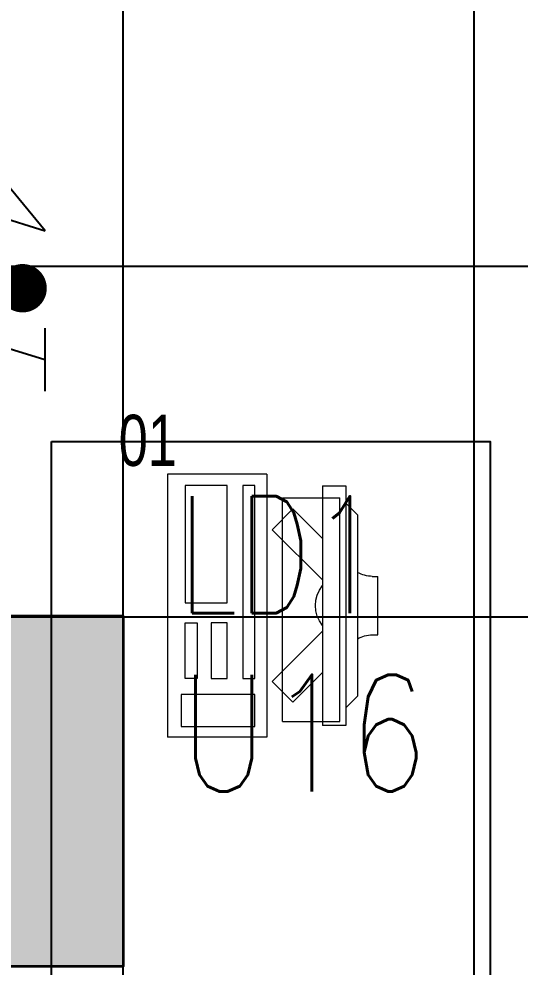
# Model space of a CAD drawing. Extents: x -12260 to 184725, y -29287 to 19916.
# Drawn here: x 45798 to 46654, y -12229 to -10607 of the extents above; entities that cross this region are included whole.
import ezdxf
from ezdxf.enums import TextEntityAlignment as Align

# ---------------------------------------------------------------- set-up
doc = ezdxf.new("R2010")
doc.units = 0
doc.header["$LTSCALE"] = 0.25
doc.linetypes.add('DASHDOT', pattern=[25.4, 12.7, -6.35, 0, -6.35])
for name, color, linetype, lineweight in [('01-First Floor-FUR$0$72_EGR_EQP_TAG', 142, 'Continuous', 5), ('01-First Floor-FUR$0$LOADING', 253, 'Continuous', 5), ('E-LITE-CIRC', 6, 'Continuous', 25), ('E-LITE-CIRC-NUMB', 6, 'Continuous', 25), ('E-LITE-CLNG', 150, 'Continuous', 35), ('E-LITE-CLNG-CNDT', 6, 'DASHDOT', 35), ('E-LITE-CTRL', 6, 'Continuous', 25), ('E-LITE-IDEN', 6, 'Continuous', 25), ('E-POWR-WIRE', 6, 'Continuous', 25), ('E-POWR-WIRE @ 100', 6, 'Continuous', 25), ('E-POWR-WIRE @ 20', 6, 'Continuous', 25), ('E-POWR-WIRE @ 50', 6, 'Continuous', 25)]:
    doc.layers.add(name, color=color, linetype=linetype, lineweight=lineweight)
doc.layers.add('01-First Floor-FUR$0$FALSE CEILING', color=251, linetype='Continuous')
doc.styles.add('01-First Floor-FUR$0$X3G_ENTITY_257CFD', font='swisscl.ttf', dxfattribs={"height": 200})
doc.styles.add('DC_SIMPLEX', font='SIMPLEX.shx', dxfattribs={"width": 0.7})

# ---------------------------------------------------------------- blocks, each defined once
blk = doc.blocks.new('*U214')
h = blk.add_hatch(color=254)
h.dxf.hatch_style = 1
h.paths.add_polyline_path([(-300, 300), (-300, -300), (300, -300), (300, 300)])
edge = h.paths.add_edge_path(flags=16)
edge.add_arc((0, 0), 45, 0, 360)
blk.add_lwpolyline([(-300, 300), (-300, -300), (300, -300), (300, 300)], close=True)
blk.add_circle((0, 0), 45)
at = {"layer": 'E-LITE-CIRC-NUMB', "style": 'DC_SIMPLEX', "width": 0.7, "flags": 8}
blk.add_attdef('CIRCUIT', text='', height=200, rotation=0, dxfattribs=at).set_placement((-473.9, 300), align=Align.RIGHT)
at = {"layer": 'E-LITE-CTRL', "style": 'DC_SIMPLEX', "width": 0.7, "flags": 8}
blk.add_attdef('CONTROL', (1118.9, -935), '', height=200, rotation=360, dxfattribs=at)
at = {"layer": 'E-LITE-IDEN', "style": 'DC_SIMPLEX', "width": 0.7, "flags": 8}
blk.add_attdef('TYPE', (460.4, 457.6), '', height=200, rotation=360, dxfattribs=at)
blk = doc.blocks.new('*U40')
for p, q in [((-1.658, 1.617), (1.663, 0.587)), ((1.663, 0.587), (1.004, 1.389)), ((-1.66, 0.515), (1.66, -0.515)), ((-1.663, -0.587), (1.658, -1.617)), ((1.659, -1.078), (1.657, -2.157))]:
    blk.add_line(p, q)
at = {"const_width": 0.414}
blk.add_lwpolyline([(1.278, -0.19, 1), (1.277, -0.604, 1)], format="xyb", close=True, dxfattribs=at)
blk = doc.blocks.new('*U871')
at = {"layer": 'E-POWR-WIRE @ 100', "xscale": 100, "yscale": 100, "zscale": 100}
blk.add_blockref('*U40', (45676.1, -11027.9, -0.1), dxfattribs=at)
at = {"layer": 'E-POWR-WIRE @ 20', "xscale": 20, "yscale": 20, "zscale": 20}
blk.add_blockref('*U40', (45676.1, -11027.9, -0.1), dxfattribs=at)
at = {"layer": 'E-POWR-WIRE @ 50', "xscale": 50, "yscale": 50, "zscale": 50}
blk.add_blockref('*U40', (45676.1, -11027.9, -0.1), dxfattribs=at)
blk = doc.blocks.new('01-First Floor-FUR$0$ITCWLS1-P')
at = {"layer": '01-First Floor-FUR$0$LOADING'}
for p, q in [((-0.17, 0.45), (-0.17, 0)), ((-0.17, 0.45), (0, 0.45)), ((0, 0.45), (0, 0)), ((-0.2651, 0.43, 0), (-0.3051, 0.43, 0)), ((-0.3051, 0.43, 0), (-0.3051, 0.02, 0)), ((-0.2651, 0.43, 0), (-0.2651, 0.02, 0)), ((-0.1496, 0.4305), (-0.1291, 0.4305)), ((-0.1291, 0.4305), (-0.1291, 0.4089)), ((-0.197, 0.4094), (-0.295, 0.4094)), ((-0.295, 0.0264), (-0.295, 0.4094)), ((-0.197, 0.0264), (-0.197, 0.4094)), ((-0.3251, 0.38, 0), (-0.3051, 0.4, 0)), ((-0.3251, 0.38, 0), (-0.3251, 0.07, 0)), ((-0.3503, 0.275), (-0.3596, 0.275)), ((-0.3596, 0.175), (-0.3596, 0.275)), ((-0.3503, 0.175), (-0.3596, 0.175)), ((-0.3251, 0.07, 0), (-0.3051, 0.05, 0)), ((-0.3051, 0.02, 0), (-0.2651, 0.02, 0)), ((-0.197, 0.0264), (-0.295, 0.0264)), ((-0.17, 0), (0, 0))]:
    blk.add_line(p, q, dxfattribs=at)
at = {"layer": '01-First Floor-FUR$0$LOADING', "extrusion": (2.48281e-10, 3.18408e-10, -1)}
for p, q in [((-0.2651, 0.3395), (-0.2144, 0.3902)), ((-0.1791, 0.3548), (-0.2144, 0.3902)), ((-0.2651, 0.2688), (-0.1791, 0.3548))]:
    blk.add_line(p, q, dxfattribs=at)
at = {"layer": '01-First Floor-FUR$0$LOADING', "extrusion": (2.48281e-10, -3.18408e-10, -1)}
for p, q in [((-0.2651, 0.1812), (-0.1791, 0.0952)), ((-0.2651, 0.1105), (-0.2144, 0.0598)), ((-0.1791, 0.0952), (-0.2144, 0.0598))]:
    blk.add_line(p, q, dxfattribs=at)
at = {"layer": '01-First Floor-FUR$0$LOADING'}
for points in [[(-0.1291, 0.4089), (-0.1291, 0.1), (-0.1496, 0.1), (-0.1496, 0.4305)], [(-0.1496, 0.1), (-0.1496, 0.1), (-0.1496, 0.1), (-0.1496, 0.1), (-0.1496, 0.1), (-0.1496, 0.1), (-0.1496, 0.1), (-0.1496, 0.1), (-0.1496, 0.1)], [(-0.1496, 0.1), (-0.1496, 0.1), (-0.1496, 0.1), (-0.1496, 0.1), (-0.1496, 0.1), (-0.1496, 0.1), (-0.1496, 0.1), (-0.1496, 0.1), (-0.1496, 0.1), (-0.1496, 0.1), (-0.1496, 0.1), (-0.1496, 0.1), (-0.1496, 0.1), (-0.1496, 0.1), (-0.1496, 0.1), (-0.1496, 0.1), (-0.1496, 0.1), (-0.1496, 0.1)], [(-0.1496, 0.1), (-0.1496, 0.1), (-0.1496, 0.1), (-0.1496, 0.1), (-0.1496, 0.1), (-0.1496, 0.1), (-0.1496, 0.1), (-0.1496, 0.1), (-0.1496, 0.1), (-0.1496, 0.1)], [(-0.1496, 0.1), (-0.1496, 0.1), (-0.1496, 0.1), (-0.1496, 0.1), (-0.1496, 0.1), (-0.1496, 0.1), (-0.1496, 0.1)], [(-0.1496, 0.1), (-0.1496, 0.1), (-0.1496, 0.1), (-0.1496, 0.1), (-0.1496, 0.1), (-0.1496, 0.1), (-0.1496, 0.1), (-0.1496, 0.1), (-0.1496, 0.1), (-0.1496, 0.1)], [(-0.1496, 0.1), (-0.1496, 0.1), (-0.1496, 0.1), (-0.1496, 0.1), (-0.1496, 0.1), (-0.1496, 0.1), (-0.1496, 0.1), (-0.1496, 0.1), (-0.1496, 0.1), (-0.1496, 0.1), (-0.1496, 0.1), (-0.1496, 0.1), (-0.1496, 0.1), (-0.1496, 0.1), (-0.1496, 0.1)], [(-0.1496, 0.1), (-0.1496, 0.1), (-0.1496, 0.1), (-0.1496, 0.1), (-0.1496, 0.1), (-0.1496, 0.1), (-0.1496, 0.1), (-0.1496, 0.1), (-0.1496, 0.1), (-0.1496, 0.1)], [(-0.1496, 0.1), (-0.1496, 0.1), (-0.1496, 0.1), (-0.1496, 0.1), (-0.1496, 0.1), (-0.1496, 0.1), (-0.1496, 0.1), (-0.1496, 0.1), (-0.1496, 0.1), (-0.1496, 0.1)], [(-0.1496, 0.1), (-0.1496, 0.1), (-0.1496, 0.1), (-0.1496, 0.1), (-0.1496, 0.1), (-0.1496, 0.1), (-0.1496, 0.1), (-0.1496, 0.1), (-0.1496, 0.1), (-0.1496, 0.1), (-0.1496, 0.1), (-0.1496, 0.1), (-0.1496, 0.1), (-0.1496, 0.1), (-0.1496, 0.1), (-0.1496, 0.1), (-0.1496, 0.1), (-0.1496, 0.1), (-0.1496, 0.1), (-0.1496, 0.1), (-0.1496, 0.1), (-0.1496, 0.1), (-0.1496, 0.1), (-0.1496, 0.1), (-0.1496, 0.1), (-0.1496, 0.1), (-0.1496, 0.1), (-0.1496, 0.1), (-0.1496, 0.1), (-0.1496, 0.1), (-0.1496, 0.1), (-0.1496, 0.1), (-0.1496, 0.1), (-0.1496, 0.1), (-0.1496, 0.1), (-0.1496, 0.1), (-0.1496, 0.1), (-0.1496, 0.1), (-0.1496, 0.1), (-0.1496, 0.1), (-0.1496, 0.1), (-0.1496, 0.1), (-0.1496, 0.1), (-0.1496, 0.1), (-0.1496, 0.1), (-0.1496, 0.1), (-0.1496, 0.1), (-0.1496, 0.1), (-0.1496, 0.1), (-0.1496, 0.1), (-0.1496, 0.1), (-0.1496, 0.1), (-0.1496, 0.1), (-0.1496, 0.1)], [(-0.1496, 0.1), (-0.1496, 0.1), (-0.1496, 0.1), (-0.1496, 0.1), (-0.1496, 0.1), (-0.1496, 0.1), (-0.1496, 0.1), (-0.1496, 0.1), (-0.1496, 0.1), (-0.1496, 0.1), (-0.1496, 0.1), (-0.1496, 0.1), (-0.1496, 0.1), (-0.1496, 0.1), (-0.1496, 0.1), (-0.1496, 0.1), (-0.1496, 0.1), (-0.1496, 0.1), (-0.1496, 0.1), (-0.1496, 0.1), (-0.1496, 0.1), (-0.1496, 0.1), (-0.1496, 0.1), (-0.1496, 0.1), (-0.1496, 0.1), (-0.1496, 0.1), (-0.1496, 0.1), (-0.1496, 0.1), (-0.1496, 0.1), (-0.1496, 0.1), (-0.1496, 0.1), (-0.1496, 0.1), (-0.1496, 0.1), (-0.1496, 0.1), (-0.1496, 0.1), (-0.1496, 0.1), (-0.1496, 0.1), (-0.1496, 0.1), (-0.1496, 0.1), (-0.1496, 0.1), (-0.1496, 0.1), (-0.1496, 0.1), (-0.1496, 0.1), (-0.1496, 0.1), (-0.1496, 0.1), (-0.1496, 0.1), (-0.1496, 0.1), (-0.1496, 0.1), (-0.1496, 0.1), (-0.1496, 0.1), (-0.1496, 0.1), (-0.1496, 0.1), (-0.1496, 0.1), (-0.1496, 0.1), (-0.1496, 0.1), (-0.1496, 0.1), (-0.1496, 0.1), (-0.1496, 0.1), (-0.1496, 0.1), (-0.1496, 0.1), (-0.1496, 0.1), (-0.1496, 0.1), (-0.1496, 0.1), (-0.1496, 0.1), (-0.1496, 0.1), (-0.1496, 0.1), (-0.1496, 0.1), (-0.1496, 0.1), (-0.1496, 0.1), (-0.1496, 0.1), (-0.1496, 0.1), (-0.1496, 0.1), (-0.1496, 0.1), (-0.1496, 0.1), (-0.1496, 0.1), (-0.1496, 0.1), (-0.1496, 0.1), (-0.1496, 0.1), (-0.1496, 0.1), (-0.1496, 0.1), (-0.1496, 0.1), (-0.1496, 0.1), (-0.1496, 0.1), (-0.1496, 0.1), (-0.1496, 0.1), (-0.1496, 0.1), (-0.1496, 0.1), (-0.1496, 0.1), (-0.1496, 0.1)], [(-0.1496, 0.1), (-0.1496, 0.1), (-0.1496, 0.1), (-0.1496, 0.1), (-0.1496, 0.1), (-0.1496, 0.1), (-0.1496, 0.1), (-0.1496, 0.1), (-0.1496, 0.1), (-0.1496, 0.1), (-0.1496, 0.1), (-0.1496, 0.1)], [(-0.1496, 0.1), (-0.1496, 0.1), (-0.1496, 0.1), (-0.1496, 0.1), (-0.1496, 0.1), (-0.1496, 0.1), (-0.1496, 0.1)], [(-0.1496, 0.1), (-0.1496, 0.1), (-0.1496, 0.1), (-0.1496, 0.1), (-0.1496, 0.1), (-0.1496, 0.1), (-0.1496, 0.1), (-0.1496, 0.1), (-0.1496, 0.1), (-0.1496, 0.1), (-0.1496, 0.1), (-0.1496, 0.1), (-0.1496, 0.1), (-0.1496, 0.1), (-0.1496, 0.1), (-0.1496, 0.1), (-0.1496, 0.1)], [(-0.1496, 0.1), (-0.1496, 0.1), (-0.1496, 0.1), (-0.1496, 0.1), (-0.1496, 0.1), (-0.1496, 0.1), (-0.1496, 0.1), (-0.1496, 0.1), (-0.1496, 0.1), (-0.1496, 0.1), (-0.1496, 0.1), (-0.1496, 0.1), (-0.1496, 0.1), (-0.1496, 0.1), (-0.1496, 0.1), (-0.1496, 0.1), (-0.1496, 0.1), (-0.1496, 0.1), (-0.1496, 0.1), (-0.1496, 0.1), (-0.1496, 0.1), (-0.1496, 0.1), (-0.1496, 0.1), (-0.1496, 0.1), (-0.1496, 0.1), (-0.1496, 0.1), (-0.1496, 0.1), (-0.1496, 0.1), (-0.1496, 0.1), (-0.1496, 0.1), (-0.1496, 0.1), (-0.1496, 0.1), (-0.1496, 0.1), (-0.1496, 0.1), (-0.1496, 0.1), (-0.1496, 0.1), (-0.1496, 0.1), (-0.1496, 0.1), (-0.1496, 0.1), (-0.1496, 0.1), (-0.1496, 0.1), (-0.1496, 0.1), (-0.1496, 0.1), (-0.1496, 0.1), (-0.1496, 0.1), (-0.1496, 0.1), (-0.1496, 0.1), (-0.1496, 0.1), (-0.1496, 0.1), (-0.1496, 0.1), (-0.1496, 0.1), (-0.1496, 0.1), (-0.1496, 0.1), (-0.1496, 0.1), (-0.1496, 0.1), (-0.1496, 0.1), (-0.1496, 0.1), (-0.1496, 0.1), (-0.1496, 0.1), (-0.1496, 0.1), (-0.1496, 0.1), (-0.1496, 0.1), (-0.1496, 0.1), (-0.1496, 0.1), (-0.1496, 0.1), (-0.1496, 0.1), (-0.1496, 0.1), (-0.1496, 0.1), (-0.1496, 0.1), (-0.1496, 0.1), (-0.1496, 0.1), (-0.1496, 0.1), (-0.1496, 0.1), (-0.1496, 0.1), (-0.1496, 0.1), (-0.1496, 0.1), (-0.1496, 0.1), (-0.1496, 0.1), (-0.1496, 0.1), (-0.1496, 0.1), (-0.1496, 0.1), (-0.1496, 0.1), (-0.1496, 0.1), (-0.1496, 0.1), (-0.1496, 0.1), (-0.1496, 0.1), (-0.1496, 0.1), (-0.1496, 0.1), (-0.1496, 0.1), (-0.1496, 0.1), (-0.1496, 0.1), (-0.1496, 0.1), (-0.1496, 0.1), (-0.1496, 0.1), (-0.1496, 0.1), (-0.1496, 0.1), (-0.1496, 0.1), (-0.1496, 0.1), (-0.1496, 0.1), (-0.1496, 0.1), (-0.1496, 0.1), (-0.1496, 0.1), (-0.1496, 0.1), (-0.1496, 0.1), (-0.1496, 0.1), (-0.1496, 0.1), (-0.1496, 0.1), (-0.1496, 0.1), (-0.1496, 0.1), (-0.1496, 0.1), (-0.1496, 0.1)], [(-0.1496, 0.1), (-0.1496, 0.1), (-0.1496, 0.1), (-0.1496, 0.1), (-0.1496, 0.1), (-0.1496, 0.1), (-0.1496, 0.1), (-0.1496, 0.1)]]:
    blk.add_lwpolyline(points, dxfattribs=at)
for points in [[(-0.1019, 0.4305), (-0.0304, 0.4305), (-0.0304, 0.2294), (-0.1019, 0.2294)], [(-0.1019, 0.1954), (-0.0747, 0.1954), (-0.0747, 0.1), (-0.1019, 0.1)], [(-0.0304, 0.1954), (-0.0508, 0.1954), (-0.0508, 0.1), (-0.0304, 0.1)], [(-0.1496, 0.1), (-0.1496, 0.1), (-0.1496, 0.1), (-0.1496, 0.1), (-0.1496, 0.1), (-0.1496, 0.1), (-0.1496, 0.1), (-0.1496, 0.1), (-0.1496, 0.1), (-0.1496, 0.1), (-0.1496, 0.1), (-0.1496, 0.1), (-0.1496, 0.1), (-0.1496, 0.1), (-0.1496, 0.1), (-0.1496, 0.1), (-0.1496, 0.1), (-0.1496, 0.1), (-0.1496, 0.1), (-0.1496, 0.1), (-0.1496, 0.1), (-0.1496, 0.1), (-0.1496, 0.1), (-0.1496, 0.1), (-0.1496, 0.1), (-0.1496, 0.1), (-0.1496, 0.1), (-0.1496, 0.1), (-0.1496, 0.1), (-0.1496, 0.1), (-0.1496, 0.1), (-0.1496, 0.1), (-0.1496, 0.1), (-0.1496, 0.1), (-0.1496, 0.1), (-0.1496, 0.1), (-0.1496, 0.1), (-0.1496, 0.1), (-0.1496, 0.1), (-0.1496, 0.1), (-0.1496, 0.1), (-0.1496, 0.1), (-0.1496, 0.1), (-0.1496, 0.1), (-0.1496, 0.1), (-0.1496, 0.1), (-0.1496, 0.1), (-0.1496, 0.1), (-0.1496, 0.1), (-0.1496, 0.1), (-0.1496, 0.1), (-0.1496, 0.1), (-0.1496, 0.1), (-0.1496, 0.1), (-0.1496, 0.1), (-0.1496, 0.1), (-0.1496, 0.1), (-0.1496, 0.1), (-0.1496, 0.1), (-0.1496, 0.1), (-0.1496, 0.1), (-0.1496, 0.1), (-0.1496, 0.1), (-0.1496, 0.1), (-0.1496, 0.1), (-0.1496, 0.1), (-0.1496, 0.1), (-0.1496, 0.1), (-0.1496, 0.1), (-0.1496, 0.1), (-0.1496, 0.1), (-0.1496, 0.1), (-0.1496, 0.1), (-0.1496, 0.1), (-0.1496, 0.1), (-0.1496, 0.1), (-0.1496, 0.1), (-0.1496, 0.1), (-0.1496, 0.1), (-0.1496, 0.1), (-0.1496, 0.1), (-0.1496, 0.1), (-0.1496, 0.1), (-0.1496, 0.1), (-0.1496, 0.1), (-0.1496, 0.1), (-0.1496, 0.1), (-0.1496, 0.1), (-0.1496, 0.1), (-0.1496, 0.1), (-0.1496, 0.1), (-0.1496, 0.1), (-0.1496, 0.1), (-0.1496, 0.1), (-0.1496, 0.1), (-0.1496, 0.1), (-0.1496, 0.1), (-0.1496, 0.1), (-0.1496, 0.1), (-0.1496, 0.1), (-0.1496, 0.1), (-0.1496, 0.1), (-0.1496, 0.1), (-0.1496, 0.1), (-0.1496, 0.1), (-0.1496, 0.1), (-0.1496, 0.1), (-0.1496, 0.1), (-0.1496, 0.1), (-0.1496, 0.1), (-0.1496, 0.1), (-0.1496, 0.1), (-0.1496, 0.1), (-0.1496, 0.1), (-0.1496, 0.1), (-0.1496, 0.1), (-0.1496, 0.1), (-0.1496, 0.1), (-0.1496, 0.1), (-0.1496, 0.1), (-0.1496, 0.1), (-0.1496, 0.1), (-0.1496, 0.1), (-0.1496, 0.1), (-0.1496, 0.1), (-0.1496, 0.1), (-0.1496, 0.1), (-0.1496, 0.1), (-0.1496, 0.1), (-0.1496, 0.1), (-0.1496, 0.1), (-0.1496, 0.1), (-0.1496, 0.1), (-0.1496, 0.1), (-0.1496, 0.1), (-0.1496, 0.1), (-0.1496, 0.1), (-0.1496, 0.1), (-0.1496, 0.1), (-0.1496, 0.1), (-0.1496, 0.1), (-0.1496, 0.1), (-0.1496, 0.1), (-0.1496, 0.1), (-0.1496, 0.1), (-0.1496, 0.1), (-0.1496, 0.1), (-0.1496, 0.1), (-0.1496, 0.1), (-0.1496, 0.1), (-0.1496, 0.1), (-0.1496, 0.1), (-0.1496, 0.1), (-0.1496, 0.1), (-0.1496, 0.1), (-0.1496, 0.1), (-0.1496, 0.1), (-0.1496, 0.1), (-0.1496, 0.1), (-0.1496, 0.1), (-0.1496, 0.1), (-0.1496, 0.1), (-0.1496, 0.1), (-0.1496, 0.1), (-0.1496, 0.1), (-0.1496, 0.1), (-0.1496, 0.1), (-0.1496, 0.1), (-0.1496, 0.1), (-0.1496, 0.1), (-0.1496, 0.1), (-0.1496, 0.1), (-0.1496, 0.1), (-0.1496, 0.1), (-0.1496, 0.1), (-0.1496, 0.1), (-0.1496, 0.1), (-0.1496, 0.1), (-0.1496, 0.1), (-0.1496, 0.1), (-0.1496, 0.1), (-0.1496, 0.1), (-0.1496, 0.1), (-0.1496, 0.1), (-0.1496, 0.1), (-0.1496, 0.1), (-0.1496, 0.1), (-0.1496, 0.1), (-0.1496, 0.1), (-0.1496, 0.1), (-0.1496, 0.1), (-0.1496, 0.1), (-0.1496, 0.1), (-0.1496, 0.1), (-0.1496, 0.1), (-0.1496, 0.1), (-0.1496, 0.1), (-0.1496, 0.1), (-0.1496, 0.1), (-0.1496, 0.1), (-0.1496, 0.1), (-0.1496, 0.1), (-0.1496, 0.1), (-0.1496, 0.1), (-0.1496, 0.1), (-0.1496, 0.1), (-0.1496, 0.1), (-0.1496, 0.1), (-0.1496, 0.1), (-0.1496, 0.1), (-0.1496, 0.1), (-0.1496, 0.1), (-0.1496, 0.1), (-0.1496, 0.1), (-0.1496, 0.1), (-0.1496, 0.1), (-0.1496, 0.1), (-0.1496, 0.1), (-0.1496, 0.1), (-0.1496, 0.1), (-0.1496, 0.1), (-0.1496, 0.1), (-0.1496, 0.1), (-0.1496, 0.1), (-0.1496, 0.1), (-0.1496, 0.1), (-0.1496, 0.1), (-0.1496, 0.1), (-0.1496, 0.1), (-0.1496, 0.1), (-0.1496, 0.1), (-0.1496, 0.1), (-0.1496, 0.1), (-0.1496, 0.1), (-0.1496, 0.1), (-0.1496, 0.1), (-0.1496, 0.1), (-0.1496, 0.1), (-0.1496, 0.1), (-0.1496, 0.1), (-0.1496, 0.1), (-0.1496, 0.1), (-0.1496, 0.1), (-0.1496, 0.1), (-0.1496, 0.1), (-0.1496, 0.1), (-0.1496, 0.1), (-0.1496, 0.1), (-0.1496, 0.1), (-0.1496, 0.1), (-0.1496, 0.1), (-0.1496, 0.1), (-0.1496, 0.1), (-0.1496, 0.1), (-0.1496, 0.1), (-0.1496, 0.1), (-0.1496, 0.1), (-0.1496, 0.1), (-0.1496, 0.1), (-0.1496, 0.1), (-0.1496, 0.1), (-0.1496, 0.1), (-0.1496, 0.1), (-0.1496, 0.1), (-0.1496, 0.1), (-0.1496, 0.1), (-0.1496, 0.1), (-0.1496, 0.1), (-0.1496, 0.1), (-0.1496, 0.1), (-0.1496, 0.1), (-0.1496, 0.1), (-0.1496, 0.1), (-0.1496, 0.1), (-0.1496, 0.1), (-0.1496, 0.1), (-0.1496, 0.1)], [(-0.1496, 0.1), (-0.1496, 0.1), (-0.1496, 0.1), (-0.1496, 0.1), (-0.1496, 0.1), (-0.1496, 0.1), (-0.1496, 0.1), (-0.1496, 0.1), (-0.1496, 0.1), (-0.1496, 0.1), (-0.1496, 0.1), (-0.1496, 0.1), (-0.1496, 0.1), (-0.1496, 0.1), (-0.1496, 0.1), (-0.1496, 0.1), (-0.1496, 0.1), (-0.1496, 0.1), (-0.1496, 0.1), (-0.1496, 0.1), (-0.1496, 0.1), (-0.1496, 0.1), (-0.1496, 0.1), (-0.1496, 0.1), (-0.1496, 0.1), (-0.1496, 0.1), (-0.1496, 0.1), (-0.1496, 0.1), (-0.1496, 0.1), (-0.1496, 0.1), (-0.1496, 0.1), (-0.1496, 0.1), (-0.1496, 0.1), (-0.1496, 0.1), (-0.1496, 0.1), (-0.1496, 0.1), (-0.1496, 0.1), (-0.1496, 0.1), (-0.1496, 0.1), (-0.1496, 0.1), (-0.1496, 0.1), (-0.1496, 0.1), (-0.1496, 0.1), (-0.1496, 0.1), (-0.1496, 0.1), (-0.1496, 0.1), (-0.1496, 0.1), (-0.1496, 0.1), (-0.1496, 0.1), (-0.1496, 0.1), (-0.1496, 0.1), (-0.1496, 0.1), (-0.1496, 0.1), (-0.1496, 0.1), (-0.1496, 0.1), (-0.1496, 0.1), (-0.1496, 0.1), (-0.1496, 0.1), (-0.1496, 0.1), (-0.1496, 0.1), (-0.1496, 0.1), (-0.1496, 0.1), (-0.1496, 0.1), (-0.1496, 0.1), (-0.1496, 0.1), (-0.1496, 0.1), (-0.1496, 0.1), (-0.1496, 0.1), (-0.1496, 0.1), (-0.1496, 0.1), (-0.1496, 0.1), (-0.1496, 0.1), (-0.1496, 0.1), (-0.1496, 0.1), (-0.1496, 0.1), (-0.1496, 0.1), (-0.1496, 0.1), (-0.1496, 0.1), (-0.1496, 0.1), (-0.1496, 0.1), (-0.1496, 0.1), (-0.1496, 0.1), (-0.1496, 0.1), (-0.1496, 0.1), (-0.1496, 0.1), (-0.1496, 0.1), (-0.1496, 0.1), (-0.1496, 0.1), (-0.1496, 0.1), (-0.1496, 0.1), (-0.1496, 0.1), (-0.1496, 0.1), (-0.1496, 0.1), (-0.1496, 0.1), (-0.1496, 0.1), (-0.1496, 0.1), (-0.1496, 0.1), (-0.1496, 0.1), (-0.1496, 0.1), (-0.1496, 0.1), (-0.1496, 0.1), (-0.1496, 0.1), (-0.1496, 0.1), (-0.1496, 0.1), (-0.1496, 0.1), (-0.1496, 0.1), (-0.1496, 0.1), (-0.1496, 0.1), (-0.1496, 0.1), (-0.1496, 0.1), (-0.1496, 0.1), (-0.1496, 0.1), (-0.1496, 0.1), (-0.1496, 0.1), (-0.1496, 0.1), (-0.1496, 0.1), (-0.1496, 0.1), (-0.1496, 0.1), (-0.1496, 0.1), (-0.1496, 0.1), (-0.1496, 0.1), (-0.1496, 0.1), (-0.1496, 0.1), (-0.1496, 0.1), (-0.1496, 0.1), (-0.1496, 0.1), (-0.1496, 0.1), (-0.1496, 0.1), (-0.1496, 0.1), (-0.1496, 0.1), (-0.1496, 0.1), (-0.1496, 0.1), (-0.1496, 0.1), (-0.1496, 0.1), (-0.1496, 0.1), (-0.1496, 0.1), (-0.1496, 0.1), (-0.1496, 0.1), (-0.1496, 0.1), (-0.1496, 0.1), (-0.1496, 0.1), (-0.1496, 0.1), (-0.1496, 0.1), (-0.1496, 0.1), (-0.1496, 0.1), (-0.1496, 0.1), (-0.1496, 0.1), (-0.1496, 0.1), (-0.1496, 0.1), (-0.1496, 0.1), (-0.1496, 0.1), (-0.1496, 0.1), (-0.1496, 0.1), (-0.1496, 0.1), (-0.1496, 0.1), (-0.1496, 0.1), (-0.1496, 0.1), (-0.1496, 0.1), (-0.1496, 0.1), (-0.1496, 0.1), (-0.1496, 0.1), (-0.1496, 0.1), (-0.1496, 0.1), (-0.1496, 0.1), (-0.1496, 0.1), (-0.1496, 0.1), (-0.1496, 0.1), (-0.1496, 0.1), (-0.1496, 0.1), (-0.1496, 0.1), (-0.1496, 0.1), (-0.1496, 0.1), (-0.1496, 0.1), (-0.1496, 0.1), (-0.1496, 0.1), (-0.1496, 0.1), (-0.1496, 0.1), (-0.1496, 0.1), (-0.1496, 0.1), (-0.1496, 0.1), (-0.1496, 0.1), (-0.1496, 0.1), (-0.1496, 0.1), (-0.1496, 0.1), (-0.1496, 0.1), (-0.1496, 0.1), (-0.1496, 0.1), (-0.1496, 0.1), (-0.1496, 0.1), (-0.1496, 0.1), (-0.1496, 0.1), (-0.1496, 0.1), (-0.1496, 0.1), (-0.1496, 0.1), (-0.1496, 0.1), (-0.1496, 0.1), (-0.1496, 0.1), (-0.1496, 0.1), (-0.1496, 0.1), (-0.1496, 0.1), (-0.1496, 0.1), (-0.1496, 0.1), (-0.1496, 0.1), (-0.1496, 0.1), (-0.1496, 0.1), (-0.1496, 0.1), (-0.1496, 0.1), (-0.1496, 0.1), (-0.1496, 0.1), (-0.1496, 0.1), (-0.1496, 0.1), (-0.1496, 0.1), (-0.1496, 0.1), (-0.1496, 0.1)], [(-0.1496, 0.1), (-0.1496, 0.1), (-0.1496, 0.1), (-0.1496, 0.1), (-0.1496, 0.1), (-0.1496, 0.1), (-0.1496, 0.1), (-0.1496, 0.1), (-0.1496, 0.1), (-0.1496, 0.1), (-0.1496, 0.1), (-0.1496, 0.1), (-0.1496, 0.1), (-0.1496, 0.1), (-0.1496, 0.1), (-0.1496, 0.1), (-0.1496, 0.1), (-0.1496, 0.1), (-0.1496, 0.1), (-0.1496, 0.1), (-0.1496, 0.1), (-0.1496, 0.1), (-0.1496, 0.1), (-0.1496, 0.1), (-0.1496, 0.1), (-0.1496, 0.1), (-0.1496, 0.1), (-0.1496, 0.1), (-0.1496, 0.1), (-0.1496, 0.1), (-0.1496, 0.1), (-0.1496, 0.1), (-0.1496, 0.1), (-0.1496, 0.1), (-0.1496, 0.1), (-0.1496, 0.1), (-0.1496, 0.1), (-0.1496, 0.1), (-0.1496, 0.1), (-0.1496, 0.1), (-0.1496, 0.1), (-0.1496, 0.1), (-0.1496, 0.1), (-0.1496, 0.1), (-0.1496, 0.1), (-0.1496, 0.1), (-0.1496, 0.1), (-0.1496, 0.1), (-0.1496, 0.1), (-0.1496, 0.1), (-0.1496, 0.1), (-0.1496, 0.1), (-0.1496, 0.1), (-0.1496, 0.1), (-0.1496, 0.1), (-0.1496, 0.1), (-0.1496, 0.1), (-0.1496, 0.1), (-0.1496, 0.1), (-0.1496, 0.1), (-0.1496, 0.1), (-0.1496, 0.1), (-0.1496, 0.1), (-0.1496, 0.1), (-0.1496, 0.1), (-0.1496, 0.1), (-0.1496, 0.1), (-0.1496, 0.1), (-0.1496, 0.1), (-0.1496, 0.1), (-0.1496, 0.1), (-0.1496, 0.1), (-0.1496, 0.1), (-0.1496, 0.1), (-0.1496, 0.1), (-0.1496, 0.1), (-0.1496, 0.1), (-0.1496, 0.1), (-0.1496, 0.1), (-0.1496, 0.1), (-0.1496, 0.1), (-0.1496, 0.1), (-0.1496, 0.1), (-0.1496, 0.1), (-0.1496, 0.1), (-0.1496, 0.1), (-0.1496, 0.1), (-0.1496, 0.1), (-0.1496, 0.1), (-0.1496, 0.1), (-0.1496, 0.1), (-0.1496, 0.1), (-0.1496, 0.1), (-0.1496, 0.1), (-0.1496, 0.1), (-0.1496, 0.1), (-0.1496, 0.1), (-0.1496, 0.1), (-0.1496, 0.1), (-0.1496, 0.1), (-0.1496, 0.1), (-0.1496, 0.1), (-0.1496, 0.1), (-0.1496, 0.1), (-0.1496, 0.1), (-0.1496, 0.1), (-0.1496, 0.1), (-0.1496, 0.1), (-0.1496, 0.1), (-0.1496, 0.1), (-0.1496, 0.1), (-0.1496, 0.1), (-0.1496, 0.1), (-0.1496, 0.1), (-0.1496, 0.1), (-0.1496, 0.1), (-0.1496, 0.1), (-0.1496, 0.1), (-0.1496, 0.1), (-0.1496, 0.1), (-0.1496, 0.1), (-0.1496, 0.1), (-0.1496, 0.1), (-0.1496, 0.1), (-0.1496, 0.1), (-0.1496, 0.1), (-0.1496, 0.1), (-0.1496, 0.1), (-0.1496, 0.1), (-0.1496, 0.1), (-0.1496, 0.1), (-0.1496, 0.1), (-0.1496, 0.1), (-0.1496, 0.1), (-0.1496, 0.1), (-0.1496, 0.1), (-0.1496, 0.1), (-0.1496, 0.1), (-0.1496, 0.1), (-0.1496, 0.1), (-0.1496, 0.1), (-0.1496, 0.1), (-0.1496, 0.1), (-0.1496, 0.1), (-0.1496, 0.1), (-0.1496, 0.1), (-0.1496, 0.1), (-0.1496, 0.1), (-0.1496, 0.1), (-0.1496, 0.1), (-0.1496, 0.1), (-0.1496, 0.1), (-0.1496, 0.1), (-0.1496, 0.1), (-0.1496, 0.1), (-0.1496, 0.1), (-0.1496, 0.1), (-0.1496, 0.1), (-0.1496, 0.1), (-0.1496, 0.1), (-0.1496, 0.1), (-0.1496, 0.1), (-0.1496, 0.1), (-0.1496, 0.1), (-0.1496, 0.1), (-0.1496, 0.1), (-0.1496, 0.1), (-0.1496, 0.1), (-0.1496, 0.1), (-0.1496, 0.1), (-0.1496, 0.1), (-0.1496, 0.1), (-0.1496, 0.1), (-0.1496, 0.1), (-0.1496, 0.1), (-0.1496, 0.1), (-0.1496, 0.1), (-0.1496, 0.1), (-0.1496, 0.1), (-0.1496, 0.1), (-0.1496, 0.1), (-0.1496, 0.1), (-0.1496, 0.1), (-0.1496, 0.1), (-0.1496, 0.1), (-0.1496, 0.1), (-0.1496, 0.1), (-0.1496, 0.1), (-0.1496, 0.1), (-0.1496, 0.1), (-0.1496, 0.1), (-0.1496, 0.1), (-0.1496, 0.1), (-0.1496, 0.1), (-0.1496, 0.1), (-0.1496, 0.1), (-0.1496, 0.1), (-0.1496, 0.1), (-0.1496, 0.1), (-0.1496, 0.1), (-0.1496, 0.1), (-0.1496, 0.1), (-0.1496, 0.1), (-0.1496, 0.1), (-0.1496, 0.1), (-0.1496, 0.1), (-0.1496, 0.1), (-0.1496, 0.1), (-0.1496, 0.1), (-0.1496, 0.1), (-0.1496, 0.1), (-0.1496, 0.1), (-0.1496, 0.1), (-0.1496, 0.1), (-0.1496, 0.1), (-0.1496, 0.1), (-0.1496, 0.1), (-0.1496, 0.1), (-0.1496, 0.1)], [(-0.1496, 0.0727), (-0.0236, 0.0727), (-0.0236, 0.0182), (-0.1496, 0.0182)]]:
    blk.add_lwpolyline(points, close=True, dxfattribs=at)
for centre, radius, start, end in [((-0.3503, 0.325), 0.05, 270, 300.3093), ((-0.3089, 0.225), 0.0556, 321.9431, 38.0569), ((-0.3503, 0.125), 0.05, 59.6907, 90)]:
    blk.add_arc(centre, radius, start, end, dxfattribs=at)
blk = doc.blocks.new('01-First Floor-FUR$0$HF10037B-P')
at = {"layer": '01-First Floor-FUR$0$LOADING'}
for p, q in [((0.2459, 0.134), (0.1859, 0.134)), ((0.1859, 0.134), (0.1859, 0.109)), ((0.2459, 0.134), (0.2459, 0.109)), ((0.2459, 0.109), (0.1859, 0.109)), ((0, 0), (-0.0142, -0.0583)), ((0, 0), (0.0243, -0.0059)), ((0.0243, -0.0059), (0.01, -0.0642)), ((0.4071, -0.0094), (0.431, -0.0018)), ((0.4071, -0.0094), (0.4255, -0.0665)), ((0.431, -0.0018), (0.4493, -0.0589)), ((0.4069, -0.0417), (0.4165, -0.0387)), ((-0.0142, -0.0583), (0.01, -0.0642)), ((0.4255, -0.0665), (0.4493, -0.0589)), ((0.0524, -0.2725), (0.0674, -0.2525)), ((0.0674, -0.2525), (0.1154, -0.2885)), ((0.3125, -0.2897), (0.362, -0.2558)), ((0.3761, -0.2764), (0.362, -0.2558)), ((0.0524, -0.2725), (0.1004, -0.3085)), ((0.3267, -0.268), (0.3323, -0.2763)), ((0.1004, -0.3085), (0.1154, -0.2885)), ((0.3266, -0.3103), (0.3125, -0.2897)), ((0.3266, -0.3103), (0.3761, -0.2764))]:
    blk.add_line(p, q, dxfattribs=at)
for radius in [0.21, 0.1775]:
    blk.add_circle((0.2161, -0.1014), radius, dxfattribs=at)
for centre, radius, start, end in [((0.2159, 0.0465), 0.0925, 71.0754, 108.9246), ((0.2159, 0.1965), 0.0925, 251.0754, 288.9246), ((0.0779, -0.0499), 0.0925, 147.3419, 185.1912), ((-0.0678, -0.0143), 0.0925, 327.3419, 5.1912), ((0.4996, -0.0113), 0.0925, 178.8412, 216.6904), ((0.3568, -0.057), 0.0925, 358.8412, 36.6904), ((0.2161, -0.1014), 0.2, 303.6037, 17.3657), ((0.0389, -0.3404), 0.0925, 34.1875, 72.0368), ((0.3867, -0.3449), 0.0925, 105.5121, 143.3614), ((0.1289, -0.2205), 0.0925, 214.1875, 252.0368), ((0.3019, -0.2212), 0.0925, 285.5121, 323.3614)]:
    blk.add_arc(centre, radius, start, end, dxfattribs=at)
blk = doc.blocks.new('01-First Floor-FUR')
at = {"layer": '01-First Floor-FUR$0$FALSE CEILING', "linetype": 'Continuous'}
for p, q in [((45976, -12830), (45976, -9540)), ((46576, -12830), (46576, -9540)), ((44776, -11030), (48976, -11030)), ((44776, -11630), (48976, -11630))]:
    blk.add_line(p, q, dxfattribs=at)
at = {"layer": '01-First Floor-FUR$0$FALSE CEILING', "elevation": -0.1}
blk.add_lwpolyline([(45853.3, -11330), (46603.3, -11330), (46603.3, -12830), (45853.3, -12830)], close=True, dxfattribs=at)
at = {"layer": '01-First Floor-FUR$0$LOADING', "elevation": -0.1}
blk.add_lwpolyline([(45853.3, -11330), (46603.3, -11330), (46603.3, -12830), (45853.3, -12830)], close=True, dxfattribs=at)
at = {"layer": '01-First Floor-FUR$0$LOADING', "extrusion": (-8.01373e-06, 1.94101e-16, 1), "xscale": -1000.000000000013, "yscale": 1000.000000000013, "zscale": 1000.000000000013, "rotation": 359.9999999999992}
blk.add_blockref('01-First Floor-FUR$0$ITCWLS1-P', (46051.5, -11835.5, -0.5), dxfattribs=at)
at = {"layer": '01-First Floor-FUR$0$LOADING', "extrusion": (-2.75759e-10, 1.16581e-09, -1), "xscale": 999.9999999999997, "yscale": 999.9999999999997, "zscale": 999.9999999999997, "rotation": 25.78131253592628}
blk.add_blockref('01-First Floor-FUR$0$HF10037B-P', (-46363.7, -12482.3, 0.1), dxfattribs=at)
at = {"layer": '01-First Floor-FUR$0$72_EGR_EQP_TAG', "insert": (46018, -11284.1, -0.1), "char_height": 87.47, "attachment_point": 2, "style": '01-First Floor-FUR$0$X3G_ENTITY_257CFD'}
blk.add_mtext('01', dxfattribs=at)

msp = doc.modelspace()

# ---------------------------------------------------------------- block references
at = {"layer": 'E-LITE-CLNG'}
ref = msp.add_blockref('*U214', (45676.1, -11927.9, -0.1), dxfattribs=dict(at, xscale=-1))
ref.add_attrib('TYPE', 'LD1', (46069.6, -11623.4, -0.1), dxfattribs={"layer": 'E-LITE-IDEN', "height": 200, "rotation": 0, "style": 'DC_SIMPLEX', "width": 0.7, "flags": 8})
at = {"layer": 'E-LITE-CLNG-CNDT'}
msp.add_blockref('01-First Floor-FUR', (0, 0), dxfattribs=at)
at = {"layer": 'E-POWR-WIRE'}
msp.add_blockref('*U871', (0, 0), dxfattribs=at)

# ---------------------------------------------------------------- texts
at = {"layer": 'E-LITE-CIRC', "style": 'DC_SIMPLEX', "width": 0.8}
msp.add_text('U16', height=200, rotation=0, dxfattribs=at).set_placement((46072.2, -11928.8, 0))

doc.saveas('drawing.dxf')
